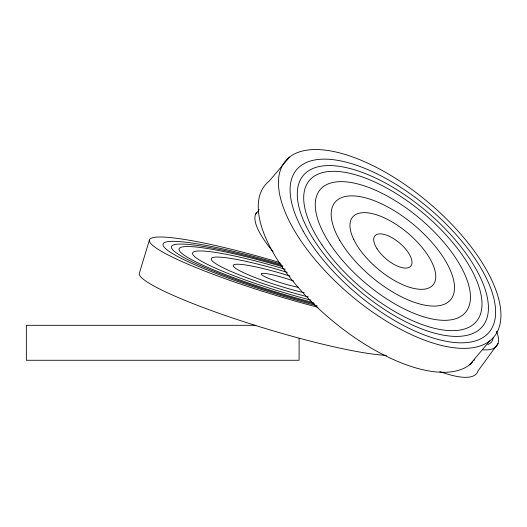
<?xml version="1.0" encoding="UTF-8"?>
<svg xmlns="http://www.w3.org/2000/svg" width="527" height="527" viewBox="0 0 527 527"><rect width="100%" height="100%" fill="white"/><g stroke="black" fill="none" stroke-linecap="round" stroke-linejoin="round"><path stroke-width="0.79" d="M149.358 240.253L139.273 273.467A136.374 16.297 16.9 0 0 238.547 319.994A136.374 16.297 16.9 0 0 386.515 355.35M255.391 214.726L259.205 209.502M498.055 343.466L478.035 370.903A136.374 32.345 36.1 0 1 439.795 371.535M289.501 157.105L269.284 181.038A136.374 60.519 40.2 0 0 324.415 313.894A136.374 60.519 40.2 0 0 472.614 362.056M469.676 364.724L489.893 340.798A136.374 60.519 40.2 0 0 381.482 170.083A136.374 60.519 40.2 0 0 297.722 235.971A136.374 60.519 40.2 0 0 489.893 340.798M255.931 325.311L26.35 325.311L26.35 360.27L299.099 360.27L299.099 338.321M317.01 305.765A125.979 15.059 16.9 0 1 164.345 247.347A125.979 15.059 16.9 0 1 281.319 264.258M310.95 300.166A95.117 11.37 16.9 0 1 193.481 255.417A95.117 11.37 16.9 0 1 285.199 269.271M314.81 304.046A117.165 14.005 16.9 0 1 172.632 249.614A117.165 14.005 16.9 0 1 282.439 265.687M308.361 296.938A75.592 9.038 16.9 0 1 212.038 260.667A75.592 9.038 16.9 0 1 287.327 272.354M298.493 287.314A23.478 2.806 16.9 0 1 268.783 278.434A23.478 2.806 16.9 0 1 264.989 273.46A23.478 2.806 16.9 0 1 293.743 281.082M304.211 292.821A52.595 6.284 16.9 0 1 233.797 266.728A52.595 6.284 16.9 0 1 290.041 276.076M317.926 307.261A136.374 16.297 16.9 0 1 150.755 243.487A136.374 16.297 16.9 0 1 279.962 262.598M313.585 302.702A109.287 13.063 16.9 0 1 180.129 251.741A109.287 13.063 16.9 0 1 282.92 266.82M273.138 251.847A136.374 32.345 36.1 0 1 256.412 212.625M493.134 337.833A125.979 29.881 36.1 0 1 487.87 344.526M496.474 331.2A136.374 32.345 36.1 0 1 482.64 349.776M474.662 359.625A136.374 60.519 40.2 0 1 473.674 360.87M353.801 239.594A52.595 23.34 40.2 0 0 427.772 288.388A52.595 23.34 40.2 0 0 397.009 224.976A52.595 23.34 40.2 0 0 353.801 239.594M377.029 248.751A23.478 10.415 40.2 0 0 410.111 266.794A23.478 10.415 40.2 0 0 391.449 237.407A23.478 10.415 40.2 0 0 377.029 248.751M303.203 231.149A125.979 55.908 40.2 0 0 481.197 338.558A125.979 55.908 40.2 0 0 394.183 183.244A125.979 55.908 40.2 0 0 303.203 231.149M339.724 240.246A75.592 33.544 40.2 0 0 446.527 303.157A75.592 33.544 40.2 0 0 392.325 209.548A75.592 33.544 40.2 0 0 339.724 240.246M330.646 244.897A95.117 42.206 40.2 0 0 464.129 313.842A95.117 42.206 40.2 0 0 383.808 194.213A95.117 42.206 40.2 0 0 330.646 244.897M313.512 239.317A117.165 51.995 40.2 0 0 478.687 330.093A117.165 51.995 40.2 0 0 386.383 183.548A117.165 51.995 40.2 0 0 313.512 239.317M322.01 244.93A109.287 48.497 40.2 0 0 475.156 322.807A109.287 48.497 40.2 0 0 381.416 185.221A109.287 48.497 40.2 0 0 322.01 244.93"/></g></svg>
